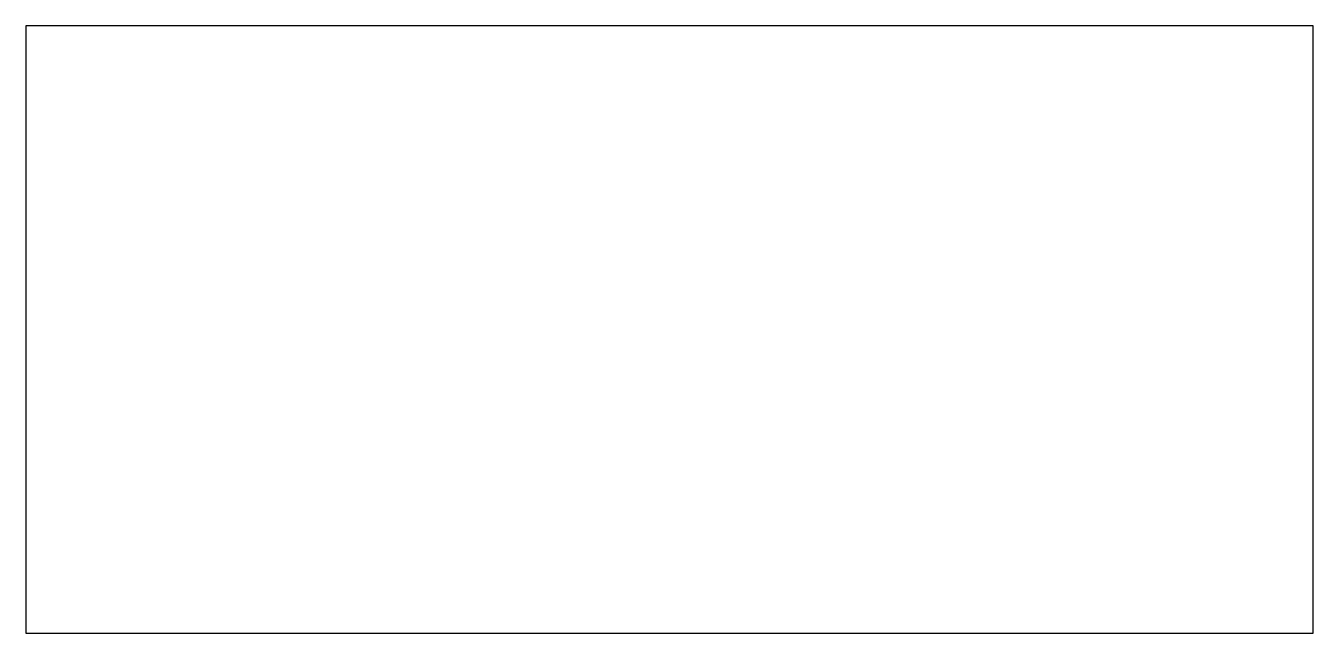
# Model space of a CAD drawing. Header units: metres. Extents: x -18.5 to -15.6, y -1.1 to 46.5.
# Drawn here: x -18.55 to -15.55, y -1.1 to 0.316 of the extents above.
import ezdxf

# ---------------------------------------------------------------- set-up
doc = ezdxf.new("R2010")
doc.units = ezdxf.units.M

msp = doc.modelspace()

# ---------------------------------------------------------------- linework, layer by layer
for p, q in [((-16.8274, 0.3158), (-18.55, 0.3158)), ((-18.55, 0.3158), (-18.55, 0.2328)), ((-15.55, 0.3158), (-16.8274, 0.3158)), ((-15.55, 0.206), (-15.55, 0.3158)), ((-18.55, 0.2328), (-18.55, 0.185)), ((-18.55, 0.185), (-18.55, -1.1)), ((-15.55, -1.1), (-15.55, 0.206)), ((-18.55, -1.1), (-16.51, -1.1)), ((-16.51, -1.1), (-15.55, -1.1)), ((-15.55, -1.1), (-15.55, -1.1))]:
    msp.add_line(p, q)

doc.saveas('drawing.dxf')
